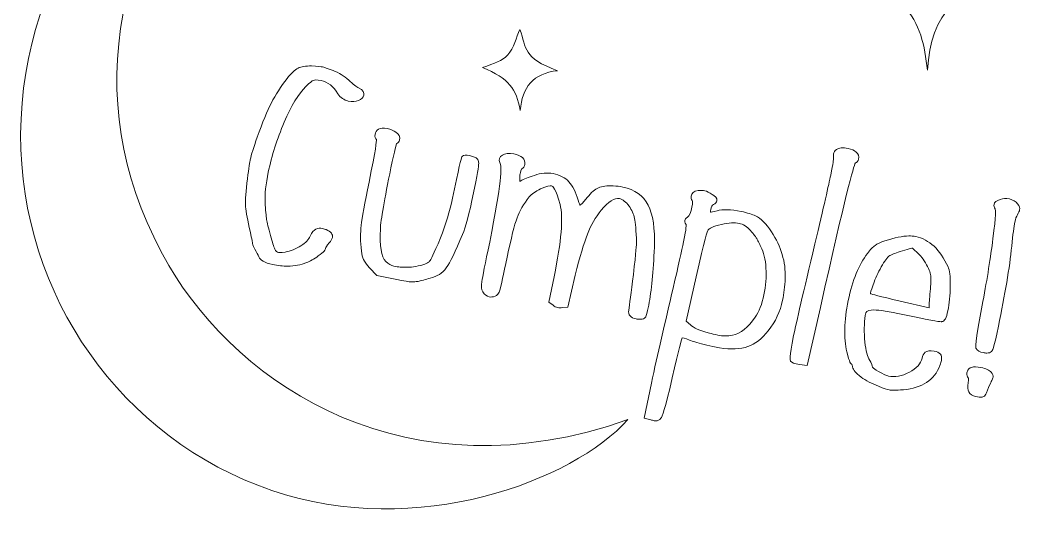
# Model space of a CAD drawing. Header units: millimetres. Extents: x 71 to 139, y 77 to 220.
# Drawn here: x 70.8 to 139.2, y 76.7 to 112.3 of the extents above; entities that cross this region are included whole.
import ezdxf

# ---------------------------------------------------------------- set-up
doc = ezdxf.new("R2010")
doc.units = ezdxf.units.MM
doc.header["$MEASUREMENT"] = 0
doc.layers.add('TRABAJO', color=7, linetype='Continuous', lineweight=0)

# ---------------------------------------------------------------- blocks, each defined once
blk = doc.blocks.new('Block_3')
at = {"layer": 'TRABAJO'}
for points, knots in [([(94.301, 107.129), (94.332, 107.28), (94.297, 107.491), (93.952, 107.639), (93.811, 107.703), (93.582, 107.882), (93.27, 108.17), (92.953, 108.457), (92.597, 108.677), (92.21, 108.823), (91.812, 108.971), (91.575, 109.052), (91.485, 109.07), (91.395, 109.089), (91.145, 109.11), (90.722, 109.133), (90.722, 109.133), (90.72, 109.134), (90.72, 109.134), (90.341, 109.145), (90.033, 109.096), (89.806, 108.981), (89.578, 108.866), (89.335, 108.637), (89.063, 108.284), (88.627, 107.724), (88.264, 107.163), (87.984, 106.615), (87.705, 106.072), (87.379, 105.28), (87.014, 104.262), (86.767, 103.566), (86.607, 103.05), (86.54, 102.728), (86.514, 102.604), (86.451, 102.179), (86.345, 101.427), (86.241, 100.556), (86.198, 99.973), (86.215, 99.648), (86.23, 99.323), (86.318, 98.799), (86.476, 98.092), (86.637, 97.337), (86.683, 97.109), (86.691, 97.059), (86.683, 96.994), (86.703, 96.885), (86.85, 96.617), (86.977, 96.392), (87.066, 96.217), (87.115, 96.096), (87.212, 95.855), (87.526, 95.682), (88.075, 95.567), (88.433, 95.492), (88.774, 95.455), (89.097, 95.455), (89.566, 95.455), (89.997, 95.534), (90.383, 95.691), (90.624, 95.784), (90.896, 95.937), (91.192, 96.147), (91.605, 96.44), (91.678, 96.575), (91.696, 96.66), (91.709, 96.724), (91.762, 96.841), (91.931, 97.036), (92.058, 97.166), (92.132, 97.286), (92.156, 97.402), (92.202, 97.621), (92.06, 97.804), (91.735, 97.947), (91.669, 97.974), (91.581, 97.999), (91.465, 98.024), (91.205, 98.078), (90.85, 98.032), (90.633, 97.505), (90.551, 97.278), (90.34, 97.055), (90.008, 96.843), (89.669, 96.626), (89.303, 96.481), (88.924, 96.414), (88.613, 96.368), (88.509, 96.373), (88.474, 96.381), (88.369, 96.403), (88.285, 96.48), (88.218, 96.617), (88.141, 96.773), (88.043, 97.086), (87.926, 97.549), (87.781, 98.056), (87.69, 98.424), (87.655, 98.643), (87.62, 98.861), (87.587, 99.268), (87.558, 99.855), (87.526, 100.358), (87.599, 101.039), (87.775, 101.88), (88.009, 103.001), (88.375, 104.145), (88.864, 105.282), (89.351, 106.414), (89.846, 107.239), (90.334, 107.733), (90.622, 108.022), (90.774, 108.119), (90.851, 108.15), (90.924, 108.18), (91.077, 108.201), (91.386, 108.137), (91.843, 108.041), (92.231, 107.739), (92.538, 107.24), (92.703, 106.971), (92.941, 106.802), (93.246, 106.738), (93.507, 106.684), (93.739, 106.695), (93.935, 106.772), (94.146, 106.855), (94.269, 106.975), (94.301, 107.129)], [0, 0, 0, 0, 1, 1, 1, 2, 2, 2, 3, 3, 3, 4, 4, 4, 5, 5, 5, 6, 6, 6, 7, 7, 7, 8, 8, 8, 9, 9, 9, 10, 10, 10, 11, 11, 11, 12, 12, 12, 13, 13, 13, 14, 14, 14, 15, 15, 15, 16, 16, 16, 17, 17, 17, 18, 18, 18, 19, 19, 19, 20, 20, 20, 21, 21, 21, 22, 22, 22, 23, 23, 23, 24, 24, 24, 25, 25, 25, 26, 26, 26, 27, 27, 27, 28, 28, 28, 29, 29, 29, 30, 30, 30, 31, 31, 31, 32, 32, 32, 33, 33, 33, 34, 34, 34, 35, 35, 35, 36, 36, 36, 37, 37, 37, 38, 38, 38, 39, 39, 39, 40, 40, 40, 41, 41, 41, 42, 42, 42, 43, 43, 43, 43]), ([(101.592, 102.997), (101.592, 102.997), (101.556, 103.005), (101.556, 103.005), (101.298, 103.059), (101.136, 103.043), (101.06, 102.966), (101.011, 102.934), (100.961, 102.901), (100.645, 101.384), (100.645, 101.384), (100.378, 100.106), (100.378, 100.106), (100.189, 99.202), (99.908, 98.286), (99.544, 97.383), (99.071, 96.234), (98.88, 95.885), (98.801, 95.791), (98.728, 95.699), (98.535, 95.567), (98.028, 95.464), (97.608, 95.379), (97.191, 95.352), (96.793, 95.387), (96.671, 95.4), (96.526, 95.424), (96.36, 95.458), (96.171, 95.498), (95.985, 95.602), (95.813, 95.764), (95.501, 96.104), (95.374, 96.847), (95.436, 97.971), (95.468, 98.602), (95.712, 100.014), (96.161, 102.168), (96.431, 103.459), (96.53, 103.771), (96.565, 103.844), (96.662, 103.88), (96.725, 103.956), (96.748, 104.065), (96.797, 104.3), (96.707, 104.489), (96.5, 104.604), (96.346, 104.718), (96.145, 104.801), (95.902, 104.852), (95.63, 104.909), (95.437, 104.897), (95.311, 104.814), (95.187, 104.733), (95.107, 104.611), (95.074, 104.453), (95.036, 104.27), (95.099, 104.166), (95.168, 104.109), (95.184, 103.993), (95.131, 103.447), (94.662, 101.203), (94.37, 99.744), (94.191, 98.747), (94.13, 98.24), (94.067, 97.726), (94.07, 97.135), (94.138, 96.482), (94.168, 96.233), (94.217, 96.042), (94.29, 95.897), (94.361, 95.753), (94.495, 95.573), (94.7, 95.343), (94.7, 95.343), (95.207, 94.821), (95.207, 94.821), (95.207, 94.821), (96.458, 94.56), (96.458, 94.56), (96.763, 94.496), (97.009, 94.448), (97.194, 94.416), (97.343, 94.39), (97.481, 94.376), (97.605, 94.376), (97.639, 94.376), (97.671, 94.377), (97.703, 94.379), (97.85, 94.388), (97.956, 94.399), (98.025, 94.411), (98.093, 94.422), (98.211, 94.452), (98.386, 94.501), (98.554, 94.548), (98.705, 94.59), (98.837, 94.625), (99.312, 94.738), (99.685, 94.977), (99.947, 95.336), (100.202, 95.686), (100.566, 96.434), (101.059, 97.62), (101.255, 98.067), (101.506, 99.022), (101.806, 100.456), (101.806, 100.456), (101.966, 101.223), (101.966, 101.223), (102.178, 102.237), (102.173, 102.497), (102.151, 102.604), (102.111, 102.796), (101.923, 102.928), (101.592, 102.997)], [0, 0, 0, 0, 1, 1, 1, 2, 2, 2, 3, 3, 3, 4, 4, 4, 5, 5, 5, 6, 6, 6, 7, 7, 7, 8, 8, 8, 9, 9, 9, 10, 10, 10, 11, 11, 11, 12, 12, 12, 13, 13, 13, 14, 14, 14, 15, 15, 15, 16, 16, 16, 17, 17, 17, 18, 18, 18, 19, 19, 19, 20, 20, 20, 21, 21, 21, 22, 22, 22, 23, 23, 23, 24, 24, 24, 25, 25, 25, 26, 26, 26, 27, 27, 27, 28, 28, 28, 29, 29, 29, 30, 30, 30, 31, 31, 31, 32, 32, 32, 33, 33, 33, 34, 34, 34, 35, 35, 35, 36, 36, 36, 37, 37, 37, 38, 38, 38, 38]), ([(128.144, 102.769), (128.183, 102.96), (128.128, 103.126), (127.981, 103.251), (127.84, 103.363), (127.657, 103.443), (127.436, 103.489), (127.05, 103.57), (126.784, 103.545), (126.622, 103.415), (126.514, 103.331), (126.448, 103.235), (126.426, 103.127), (126.413, 103.069), (126.412, 102.967), (126.422, 102.812), (126.429, 102.752), (126.414, 102.523), (126.234, 101.662), (126.107, 101.056), (125.756, 99.522), (125.16, 96.973), (124.369, 93.672), (123.878, 91.562), (123.698, 90.703), (123.374, 89.148), (123.454, 89.027), (123.496, 88.962), (123.572, 88.846), (123.762, 88.774), (124.096, 88.733), (124.096, 88.733), (124.626, 88.667), (124.626, 88.667), (124.626, 88.667), (125.53, 92.624), (125.53, 92.624), (127.26, 100.343), (127.791, 102.281), (127.926, 102.511), (128.012, 102.536), (128.109, 102.603), (128.144, 102.769)], [0, 0, 0, 0, 1, 1, 1, 2, 2, 2, 3, 3, 3, 4, 4, 4, 5, 5, 5, 6, 6, 6, 7, 7, 7, 8, 8, 8, 9, 9, 9, 10, 10, 10, 11, 11, 11, 12, 12, 12, 13, 13, 13, 14, 14, 14, 14]), ([(113.714, 92.425), (113.714, 92.425), (113.79, 92.792), (113.79, 92.792), (113.981, 93.769), (114.111, 95.099), (114.176, 96.746), (114.224, 98.017), (114.082, 98.985), (113.756, 99.621), (113.424, 100.271), (112.841, 100.687), (112.025, 100.857), (111.813, 100.901), (111.589, 100.929), (111.36, 100.938), (110.933, 100.961), (110.596, 100.92), (110.359, 100.815), (110.119, 100.709), (109.864, 100.486), (109.578, 100.135), (109.255, 99.735), (109.133, 99.646), (109.095, 99.626), (109.076, 99.646), (109.027, 99.717), (108.968, 99.958), (108.802, 100.525), (108.589, 100.949), (108.335, 101.22), (108.079, 101.493), (107.712, 101.682), (107.244, 101.779), (106.851, 101.861), (106.421, 101.818), (105.97, 101.652), (105.55, 101.517), (105.246, 101.396), (105.033, 101.279), (105.012, 101.265), (104.995, 101.255), (104.983, 101.248), (104.975, 101.296), (104.967, 101.392), (104.974, 101.582), (104.976, 101.652), (104.989, 101.74), (105.011, 101.845), (105.054, 102.051), (105.102, 102.092), (105.112, 102.098), (105.221, 102.17), (105.289, 102.268), (105.315, 102.391), (105.355, 102.582), (105.3, 102.747), (105.153, 102.872), (105.011, 102.985), (104.815, 103.067), (104.571, 103.118), (104.231, 103.19), (103.965, 103.165), (103.782, 103.045), (103.582, 102.914), (103.521, 102.734), (103.613, 102.53), (103.745, 102.297), (103.731, 101.166), (102.913, 97.1), (102.604, 95.621), (102.425, 94.714), (102.379, 94.405), (102.33, 94.07), (102.35, 93.839), (102.441, 93.701), (102.57, 93.503), (102.716, 93.387), (102.875, 93.353), (102.989, 93.329), (103.125, 93.343), (103.288, 93.392), (103.431, 93.429), (103.54, 93.585), (103.621, 93.868), (103.692, 94.117), (103.852, 94.837), (104.11, 96.069), (104.384, 97.385), (104.611, 98.288), (104.783, 98.753), (104.954, 99.213), (105.237, 99.696), (105.623, 100.184), (105.782, 100.367), (106.042, 100.549), (106.398, 100.726), (106.831, 100.942), (107.044, 100.961), (107.145, 100.94), (107.221, 100.924), (107.431, 100.769), (107.728, 99.671), (107.957, 98.803), (107.818, 97.141), (107.315, 94.733), (107.315, 94.733), (106.952, 92.994), (106.952, 92.994), (106.952, 92.994), (107.246, 92.775), (107.246, 92.775), (107.344, 92.697), (107.451, 92.646), (107.562, 92.623), (107.671, 92.6), (107.779, 92.599), (107.876, 92.619), (107.876, 92.619), (108.253, 92.656), (108.253, 92.656), (108.253, 92.656), (108.77, 94.844), (108.77, 94.844), (109.079, 96.089), (109.359, 97.029), (109.6, 97.64), (109.838, 98.245), (110.155, 98.795), (110.541, 99.274), (111.027, 99.871), (111.447, 100.138), (111.783, 100.067), (112.003, 100.022), (112.227, 99.848), (112.449, 99.555), (112.636, 99.284), (112.762, 99.002), (112.824, 98.717), (112.887, 98.423), (112.93, 97.871), (112.952, 97.075), (112.959, 96.946), (112.928, 96.462), (112.74, 94.887), (112.589, 93.623), (112.482, 92.801), (112.421, 92.447), (112.388, 92.29), (112.418, 92.156), (112.51, 92.052), (112.597, 91.953), (112.732, 91.886), (112.925, 91.846), (112.98, 91.834), (113.084, 91.826), (113.245, 91.819), (113.389, 91.821), (113.493, 91.861), (113.555, 91.939), (113.588, 91.982), (113.642, 92.079), (113.714, 92.425)], [0, 0, 0, 0, 1, 1, 1, 2, 2, 2, 3, 3, 3, 4, 4, 4, 5, 5, 5, 6, 6, 6, 7, 7, 7, 8, 8, 8, 9, 9, 9, 10, 10, 10, 11, 11, 11, 12, 12, 12, 13, 13, 13, 14, 14, 14, 15, 15, 15, 16, 16, 16, 17, 17, 17, 18, 18, 18, 19, 19, 19, 20, 20, 20, 21, 21, 21, 22, 22, 22, 23, 23, 23, 24, 24, 24, 25, 25, 25, 26, 26, 26, 27, 27, 27, 28, 28, 28, 29, 29, 29, 30, 30, 30, 31, 31, 31, 32, 32, 32, 33, 33, 33, 34, 34, 34, 35, 35, 35, 36, 36, 36, 37, 37, 37, 38, 38, 38, 39, 39, 39, 40, 40, 40, 41, 41, 41, 42, 42, 42, 43, 43, 43, 44, 44, 44, 45, 45, 45, 46, 46, 46, 47, 47, 47, 48, 48, 48, 49, 49, 49, 50, 50, 50, 51, 51, 51, 52, 52, 52, 53, 53, 53, 54, 54, 54, 54]), ([(121.088, 98.886), (120.862, 98.998), (120.535, 99.1), (120.117, 99.187), (119.411, 99.334), (118.854, 99.351), (118.461, 99.235), (118.17, 99.148), (118.06, 99.145), (118.023, 99.149), (118.014, 99.196), (118.016, 99.252), (118.03, 99.317), (118.069, 99.508), (118.133, 99.628), (118.215, 99.658), (118.355, 99.724), (118.437, 99.81), (118.459, 99.913), (118.498, 100.101), (118.288, 100.257), (118.13, 100.357), (117.928, 100.493), (117.764, 100.573), (117.63, 100.602), (117.5, 100.629), (117.344, 100.634), (117.167, 100.618), (116.837, 100.591), (116.729, 100.399), (116.697, 100.243), (116.673, 100.132), (116.693, 100.028), (116.756, 99.934), (116.78, 99.897), (116.811, 99.79), (116.749, 99.489), (116.675, 99.136), (116.57, 98.903), (116.437, 98.797), (116.322, 98.709), (116.268, 98.645), (116.255, 98.583), (116.242, 98.52), (116.266, 98.439), (116.335, 98.313), (116.351, 98.282), (116.383, 98.103), (116.176, 97.112), (116.056, 96.533), (115.814, 95.468), (115.459, 93.95), (114.898, 91.564), (114.397, 89.379), (113.97, 87.456), (113.97, 87.456), (113.471, 85.068), (113.471, 85.068), (113.471, 85.068), (113.924, 84.949), (113.924, 84.949), (113.957, 84.943), (113.995, 84.932), (114.039, 84.917), (114.091, 84.899), (114.13, 84.887), (114.157, 84.882), (114.197, 84.873), (114.236, 84.869), (114.273, 84.869), (114.415, 84.869), (114.535, 84.931), (114.624, 85.052), (114.71, 85.172), (114.884, 85.591), (115.401, 87.822), (115.873, 89.821), (116.027, 90.407), (116.075, 90.559), (116.078, 90.559), (116.082, 90.558), (116.085, 90.557), (116.224, 90.528), (116.471, 90.445), (116.823, 90.308), (117.147, 90.203), (117.601, 90.088), (118.173, 89.969), (118.173, 89.969), (118.634, 89.873), (118.634, 89.873), (119.421, 89.748), (120.073, 89.773), (120.571, 89.949), (121.073, 90.126), (121.544, 90.493), (121.969, 91.04), (122.459, 91.659), (122.789, 92.361), (122.948, 93.126), (123.043, 93.578), (123.102, 94.077), (123.124, 94.611), (123.165, 95.736), (122.848, 96.807), (122.18, 97.794), (121.815, 98.351), (121.447, 98.719), (121.088, 98.886)], [0, 0, 0, 0, 1, 1, 1, 2, 2, 2, 3, 3, 3, 4, 4, 4, 5, 5, 5, 6, 6, 6, 7, 7, 7, 8, 8, 8, 9, 9, 9, 10, 10, 10, 11, 11, 11, 12, 12, 12, 13, 13, 13, 14, 14, 14, 15, 15, 15, 16, 16, 16, 17, 17, 17, 18, 18, 18, 19, 19, 19, 20, 20, 20, 21, 21, 21, 22, 22, 22, 23, 23, 23, 24, 24, 24, 25, 25, 25, 26, 26, 26, 27, 27, 27, 28, 28, 28, 29, 29, 29, 30, 30, 30, 31, 31, 31, 32, 32, 32, 33, 33, 33, 34, 34, 34, 35, 35, 35, 36, 36, 36, 36]), ([(139.02, 99.712), (138.897, 99.881), (138.707, 99.993), (138.453, 100.046), (138.23, 100.092), (138.019, 100.08), (137.826, 100.011), (137.572, 99.93), (137.433, 99.82), (137.403, 99.674), (137.382, 99.576), (137.408, 99.47), (137.479, 99.362), (137.508, 99.309), (137.549, 99.006), (137.333, 97.328), (137.168, 96.055), (136.937, 94.615), (136.648, 93.046), (136.071, 90.007), (136.134, 89.894), (136.174, 89.821), (136.264, 89.682), (136.428, 89.587), (136.66, 89.539), (136.752, 89.52), (136.834, 89.51), (136.908, 89.51), (137.046, 89.51), (137.152, 89.544), (137.23, 89.613), (137.279, 89.658), (137.37, 89.742), (137.704, 91.341), (138.157, 93.512), (138.465, 95.355), (138.619, 96.82), (138.695, 97.608), (138.766, 98.16), (138.828, 98.461), (138.874, 98.681), (138.933, 98.85), (139.005, 98.966), (139.09, 99.112), (139.14, 99.224), (139.157, 99.307), (139.181, 99.42), (139.136, 99.553), (139.02, 99.712)], [0, 0, 0, 0, 1, 1, 1, 2, 2, 2, 3, 3, 3, 4, 4, 4, 5, 5, 5, 6, 6, 6, 7, 7, 7, 8, 8, 8, 9, 9, 9, 10, 10, 10, 11, 11, 11, 12, 12, 12, 13, 13, 13, 14, 14, 14, 15, 15, 15, 16, 16, 16, 16]), ([(121.669, 93.489), (121.538, 92.859), (121.337, 92.343), (121.071, 91.955), (120.596, 91.268), (120.071, 90.856), (119.514, 90.731), (119.184, 90.666), (118.845, 90.669), (118.505, 90.74), (118.287, 90.785), (118.101, 90.83), (117.948, 90.875), (117.269, 91.054), (116.832, 91.242), (116.641, 91.44), (116.641, 91.44), (116.346, 91.702), (116.346, 91.702), (116.346, 91.702), (117.032, 94.722), (117.032, 94.722), (117.613, 97.349), (117.802, 97.862), (117.865, 97.936), (117.938, 98.029), (118.154, 98.167), (118.771, 98.303), (119.274, 98.413), (119.677, 98.439), (119.966, 98.378), (120.26, 98.317), (120.52, 98.154), (120.74, 97.894), (120.74, 97.894), (120.742, 97.892), (120.742, 97.892), (120.972, 97.634), (121.128, 97.427), (121.211, 97.27), (121.236, 97.23), (121.281, 97.147), (121.342, 97.023), (121.402, 96.899), (121.441, 96.816), (121.462, 96.766), (121.656, 96.408), (121.772, 95.918), (121.806, 95.312), (121.84, 94.698), (121.794, 94.085), (121.669, 93.489)], [0, 0, 0, 0, 1, 1, 1, 2, 2, 2, 3, 3, 3, 4, 4, 4, 5, 5, 5, 6, 6, 6, 7, 7, 7, 8, 8, 8, 9, 9, 9, 10, 10, 10, 11, 11, 11, 12, 12, 12, 13, 13, 13, 14, 14, 14, 15, 15, 15, 16, 16, 16, 17, 17, 17, 17]), ([(132.048, 97.477), (131.896, 97.509), (131.738, 97.522), (131.577, 97.516), (131.162, 97.511), (130.611, 97.399), (129.938, 97.181), (129.64, 97.084), (129.421, 96.983), (129.269, 96.873), (129.119, 96.763), (128.948, 96.583), (128.748, 96.321), (128.168, 95.569), (127.727, 94.487), (127.438, 93.104), (127.147, 91.709), (127.115, 90.528), (127.344, 89.596), (127.527, 88.836), (127.606, 88.762), (127.686, 88.746), (127.686, 88.746), (127.718, 88.72), (127.736, 88.57), (127.765, 88.358), (127.952, 88.13), (128.308, 87.871), (128.643, 87.627), (129.05, 87.414), (129.514, 87.24), (129.874, 87.1), (130.112, 87.019), (130.241, 86.992), (130.317, 86.976), (130.422, 86.968), (130.558, 86.968), (130.726, 86.968), (130.94, 86.98), (131.204, 87.005), (132.493, 87.114), (133.33, 87.67), (133.694, 88.659), (133.756, 88.829), (133.792, 88.938), (133.803, 88.993), (133.845, 89.192), (133.822, 89.344), (133.736, 89.445), (133.655, 89.54), (133.515, 89.607), (133.31, 89.649), (132.736, 89.769), (132.545, 89.456), (132.486, 89.173), (132.406, 88.79), (132.112, 88.463), (131.613, 88.2), (131.108, 87.935), (130.628, 87.846), (130.19, 87.938), (130.123, 87.952), (130.033, 87.983), (129.93, 88.027), (129.215, 88.396), (129.101, 88.53), (129.083, 88.563), (129.091, 88.626), (129.071, 88.739), (128.851, 89.119), (128.701, 89.379), (128.6, 89.846), (128.552, 90.506), (128.503, 91.171), (128.532, 91.762), (128.636, 92.263), (128.671, 92.427), (128.952, 92.46), (129.18, 92.455), (129.558, 92.451), (130.226, 92.349), (131.166, 92.153), (131.166, 92.153), (132.188, 91.94), (132.188, 91.94), (133.707, 91.622), (133.799, 91.646), (133.842, 91.658), (134.022, 91.69), (134.147, 91.92), (134.249, 92.406), (134.351, 92.895), (134.406, 93.467), (134.412, 94.105), (134.417, 94.761), (134.368, 95.183), (134.264, 95.394), (133.721, 96.583), (132.976, 97.283), (132.048, 97.477)], [0, 0, 0, 0, 1, 1, 1, 2, 2, 2, 3, 3, 3, 4, 4, 4, 5, 5, 5, 6, 6, 6, 7, 7, 7, 8, 8, 8, 9, 9, 9, 10, 10, 10, 11, 11, 11, 12, 12, 12, 13, 13, 13, 14, 14, 14, 15, 15, 15, 16, 16, 16, 17, 17, 17, 18, 18, 18, 19, 19, 19, 20, 20, 20, 21, 21, 21, 22, 22, 22, 23, 23, 23, 24, 24, 24, 25, 25, 25, 26, 26, 26, 27, 27, 27, 28, 28, 28, 29, 29, 29, 30, 30, 30, 31, 31, 31, 32, 32, 32, 33, 33, 33, 33]), ([(132.969, 92.601), (132.969, 92.601), (130.996, 93.067), (130.996, 93.067), (129.506, 93.405), (129.066, 93.527), (128.949, 93.571), (128.95, 93.58), (128.952, 93.592), (128.955, 93.606), (128.987, 93.76), (129.071, 94.013), (129.206, 94.359), (129.353, 94.764), (129.544, 95.161), (129.772, 95.538), (129.995, 95.905), (130.186, 96.132), (130.337, 96.213), (130.446, 96.264), (130.716, 96.359), (131.139, 96.496), (131.688, 96.674), (131.795, 96.687), (131.804, 96.688), (131.814, 96.684), (131.88, 96.652), (132.135, 96.405), (132.135, 96.405), (132.137, 96.403), (132.137, 96.403), (132.364, 96.196), (132.582, 95.91), (132.785, 95.553), (132.985, 95.201), (133.088, 94.916), (133.091, 94.701), (133.096, 94.552), (133.078, 94.22), (133.035, 93.714), (132.991, 93.194), (132.969, 92.878), (132.968, 92.748), (132.968, 92.748), (132.969, 92.601), (132.969, 92.601)], [0, 0, 0, 0, 1, 1, 1, 2, 2, 2, 3, 3, 3, 4, 4, 4, 5, 5, 5, 6, 6, 6, 7, 7, 7, 8, 8, 8, 9, 9, 9, 10, 10, 10, 11, 11, 11, 12, 12, 12, 13, 13, 13, 14, 14, 14, 15, 15, 15, 15]), ([(136.505, 88.525), (136.234, 88.582), (136.027, 88.584), (135.873, 88.533), (135.756, 88.51), (135.608, 88.427), (135.554, 88.17), (135.517, 87.993), (135.58, 87.885), (135.647, 87.817), (135.648, 87.816), (135.698, 87.767), (135.636, 87.467), (135.583, 87.215), (135.599, 87.008), (135.682, 86.852), (135.769, 86.691), (135.926, 86.586), (136.148, 86.54), (136.148, 86.54), (136.264, 86.516), (136.264, 86.516), (136.351, 86.504), (136.424, 86.498), (136.486, 86.498), (136.575, 86.498), (136.64, 86.511), (136.687, 86.537), (136.763, 86.579), (136.827, 86.661), (136.886, 86.792), (136.975, 87.037), (137.074, 87.269), (137.182, 87.483), (137.204, 87.53), (137.227, 87.58), (137.255, 87.642), (137.255, 87.642), (137.306, 87.757), (137.306, 87.757), (137.321, 87.792), (137.332, 87.825), (137.338, 87.855), (137.362, 87.97), (137.322, 88.088), (137.219, 88.205), (137.09, 88.347), (136.856, 88.452), (136.505, 88.525)], [0, 0, 0, 0, 1, 1, 1, 2, 2, 2, 3, 3, 3, 4, 4, 4, 5, 5, 5, 6, 6, 6, 7, 7, 7, 8, 8, 8, 9, 9, 9, 10, 10, 10, 11, 11, 11, 12, 12, 12, 13, 13, 13, 14, 14, 14, 15, 15, 15, 16, 16, 16, 16])]:
    blk.add_open_spline(points, degree=3, knots=knots, dxfattribs=at)
blk = doc.blocks.new('Block_0')
at = {"layer": 'TRABAJO'}
for points in [[(85.832, 128.438), (76.566, 117.424), (74.956, 105.783), (80.973, 95.502), (85.841, 87.185), (97.334, 79.641), (112.368, 84.964), (108.58, 80.785), (97.998, 76.735), (88.004, 80.129), (77.75, 83.611), (70.793, 93.449), (70.837, 104.465), (70.882, 115.889), (78.312, 125.193), (85.832, 128.438)], [(138.922, 114.994), (135.037, 114.743), (133.063, 112.709), (132.856, 108.858), (132.652, 110.503), (132.381, 112.064), (131.157, 113.273), (129.962, 114.454), (128.455, 114.805), (126.808, 114.966), (130.682, 115.218), (132.64, 117.252), (132.845, 121.113), (133.107, 117.289), (134.995, 115.183), (138.922, 114.994)], [(107.549, 108.813), (105.892, 108.632), (105.131, 107.68), (105.004, 106.092), (104.729, 107.552), (104.236, 108.299), (102.419, 109.019), (103.274, 109.342), (103.752, 109.45), (104.149, 109.897), (104.571, 110.371), (104.731, 111.078), (104.979, 111.625), (105.46, 110.34), (105.142, 109.694), (107.549, 108.813)]]:
    blk.add_open_spline(points, degree=3, knots=[0, 0, 0, 0, 1, 1, 1, 2, 2, 2, 3, 3, 3, 4, 4, 4, 5, 5, 5, 5], dxfattribs=at)
blk.add_blockref('Block_3', (0, 0), dxfattribs=at)

msp = doc.modelspace()

# ---------------------------------------------------------------- block references
at = {"layer": 'TRABAJO'}
msp.add_blockref('Block_0', (0, 0), dxfattribs=at)

doc.saveas('drawing.dxf')
